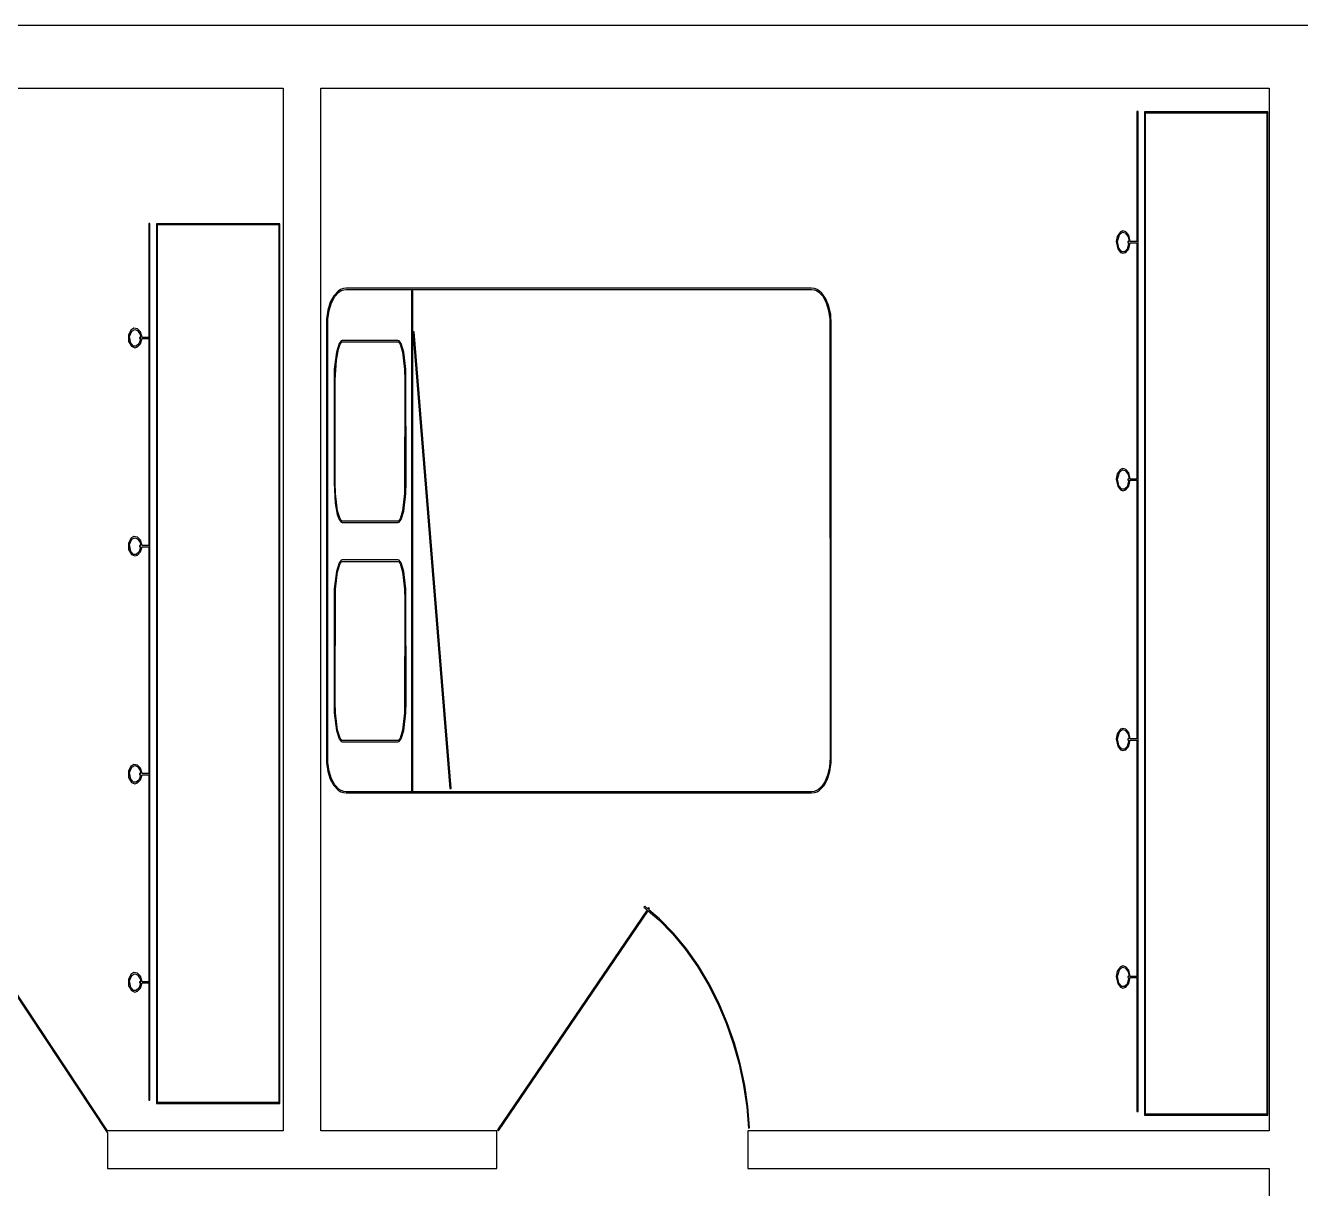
# Model space of a CAD drawing. Header units: metres. Extents: x -12.3 to 21.7, y -8.9 to 7.5.
# Drawn here: x -6.2 to -1.12, y 2.82 to 7.45 of the extents above; entities that cross this region are included whole.
import ezdxf

# ---------------------------------------------------------------- set-up
doc = ezdxf.new("R2010")
doc.units = ezdxf.units.M

msp = doc.modelspace()

# ---------------------------------------------------------------- linework, layer by layer
for p, q in [((10.35, 7.45), (-12.35, 7.45)), ((-8.95, 7.2), (-5.17499, 7.2)), ((-5.17499, 7.2), (-5.17499, 3.04999)), ((-5.02499, 3.04999), (-5.02499, 7.2)), ((-5.02499, 7.2), (-1.25, 7.2)), ((-1.25, 7.2), (-1.25, 3.04999)), ((-1.77151, 7.10741), (-1.77652, 7.10741)), ((-1.77652, 7.10741), (-1.77652, 6.59026)), ((-1.77151, 3.12691), (-1.77151, 7.10741)), ((-1.25493, 7.1057), (-1.74561, 7.1057)), ((-1.74561, 7.1057), (-1.74561, 3.11293)), ((-1.74208, 3.11647), (-1.74208, 7.10216)), ((-1.74208, 7.10216), (-1.25845, 7.10216)), ((-1.25845, 7.10216), (-1.25845, 3.11647)), ((-1.25493, 3.11293), (-1.25493, 7.1057)), ((-5.70589, 6.66203), (-5.71089, 6.66203)), ((-5.71089, 6.66203), (-5.71089, 6.20857)), ((-5.70589, 3.17186), (-5.70589, 6.66203)), ((-5.18929, 6.66098), (-5.67998, 6.66098)), ((-5.67998, 6.66098), (-5.67998, 3.15916)), ((-5.67644, 3.16269), (-5.67644, 6.65744)), ((-5.67644, 6.65744), (-5.19283, 6.65744)), ((-5.19283, 6.65744), (-5.19283, 3.16269)), ((-5.18929, 3.15916), (-5.18929, 6.66098)), ((-1.85457, 6.61038), (-1.85846, 6.59026)), ((-1.84186, 6.62845), (-1.85457, 6.61038)), ((-1.85345, 6.59023), (-1.84602, 6.61632)), ((-1.84602, 6.61632), (-1.83429, 6.62677)), ((-1.83223, 6.63205), (-1.84186, 6.62845)), ((-1.83429, 6.62677), (-1.82339, 6.62425)), ((-1.82069, 6.62845), (-1.83223, 6.63205)), ((-1.82339, 6.62425), (-1.81134, 6.60847)), ((-1.80884, 6.61487), (-1.82069, 6.62845)), ((-1.81134, 6.60847), (-1.80772, 6.59026)), ((-1.80272, 6.59026), (-1.80884, 6.61487)), ((-1.85846, 6.59026), (-1.85257, 6.56146)), ((-1.84802, 6.56352), (-1.85345, 6.59023)), ((-1.85257, 6.56146), (-1.84186, 6.54691)), ((-1.83647, 6.54936), (-1.84802, 6.56352)), ((-1.82632, 6.5495), (-1.83647, 6.54936)), ((-1.81555, 6.55962), (-1.82632, 6.5495)), ((-1.82069, 6.54691), (-1.80884, 6.56146)), ((-1.80797, 6.58426), (-1.81555, 6.55962)), ((-1.80772, 6.59026), (-1.81258, 6.59026)), ((-1.81258, 6.59026), (-1.81258, 6.58525)), ((-1.81258, 6.58525), (-1.80797, 6.58426)), ((-1.80884, 6.56146), (-1.80292, 6.58525)), ((-1.80292, 6.58525), (-1.77652, 6.58525)), ((-1.77652, 6.59026), (-1.80272, 6.59026)), ((-1.77652, 6.58525), (-1.77652, 5.64473)), ((-1.84186, 6.54691), (-1.83223, 6.54324)), ((-1.83223, 6.54324), (-1.82069, 6.54691)), ((-4.94655, 6.39914), (-4.9566, 6.39281)), ((-4.93571, 6.40312), (-4.94655, 6.39914)), ((-4.94435, 6.39465), (-4.93454, 6.39827)), ((-4.92453, 6.4045), (-4.93571, 6.40312)), ((-4.93454, 6.39827), (-4.92422, 6.39951)), ((-3.07155, 6.4045), (-4.92453, 6.4045)), ((-4.92422, 6.39951), (-3.07185, 6.39951)), ((-3.07185, 6.39951), (-3.06154, 6.39827)), ((-3.06036, 6.40312), (-3.07155, 6.4045)), ((-3.06154, 6.39827), (-3.05173, 6.39467)), ((-3.04951, 6.39914), (-3.06036, 6.40312)), ((-3.03947, 6.39281), (-3.04951, 6.39914)), ((-4.98773, 6.34834), (-4.99734, 6.317)), ((-4.99246, 6.31592), (-4.98311, 6.34645)), ((-4.97404, 6.37402), (-4.98773, 6.34834)), ((-4.98311, 6.34645), (-4.96994, 6.37115)), ((-4.9566, 6.39281), (-4.97404, 6.37402)), ((-4.96994, 6.37115), (-4.95357, 6.38884)), ((-4.95357, 6.38884), (-4.94435, 6.39465)), ((-4.6642, 6.39398), (-4.6642, 4.39992)), ((-4.65921, 6.39398), (-4.6642, 6.39398)), ((-4.65921, 4.39992), (-4.65921, 6.39398)), ((-3.05173, 6.39467), (-3.04251, 6.38884)), ((-3.04251, 6.38884), (-3.02612, 6.37115)), ((-3.0303, 6.38437), (-3.03947, 6.39281)), ((-3.01471, 6.36197), (-3.0303, 6.38437)), ((-3.02612, 6.37115), (-3.01297, 6.34645)), ((-3.00301, 6.3333), (-3.01471, 6.36197)), ((-3.01297, 6.34645), (-3.00362, 6.31592)), ((-4.99734, 6.317), (-5.0024, 6.28116)), ((-4.99741, 6.28081), (-4.99246, 6.31592)), ((-3.00362, 6.31592), (-2.99866, 6.28081)), ((-2.99561, 6.29956), (-3.00301, 6.3333)), ((-2.99301, 6.26201), (-2.99561, 6.29956)), ((-5.76993, 6.24486), (-5.78209, 6.237)), ((-5.75513, 6.24207), (-5.76993, 6.24486)), ((-5.0024, 6.28116), (-5.0024, 4.51645)), ((-4.99741, 4.51678), (-4.99741, 6.28081)), ((-2.99866, 6.28081), (-2.99802, 4.53564)), ((-2.99368, 4.51645), (-2.99301, 6.26201)), ((-5.78209, 6.237), (-5.79184, 6.21765)), ((-5.79184, 6.21765), (-5.79062, 6.19247)), ((-5.78764, 6.21259), (-5.77838, 6.23366)), ((-5.78256, 6.18564), (-5.78764, 6.21259)), ((-5.77838, 6.23366), (-5.7666, 6.24022)), ((-5.7666, 6.24022), (-5.75478, 6.23584)), ((-5.74326, 6.23015), (-5.75513, 6.24207)), ((-5.75478, 6.23584), (-5.74417, 6.2204)), ((-5.74239, 6.20343), (-5.7498, 6.1823)), ((-5.74214, 6.20857), (-5.74693, 6.20857)), ((-5.74693, 6.20857), (-5.74693, 6.20358)), ((-5.74693, 6.20358), (-5.74239, 6.20343)), ((-5.74417, 6.2204), (-5.74214, 6.20857)), ((-5.73714, 6.20857), (-5.74326, 6.23015)), ((-5.74326, 6.18333), (-5.73738, 6.20358)), ((-5.73738, 6.20358), (-5.71089, 6.20358)), ((-5.71089, 6.20857), (-5.73714, 6.20857)), ((-5.71089, 6.20358), (-5.71089, 5.37958)), ((-4.94458, 6.19447), (-4.95299, 6.18365)), ((-4.94006, 6.19589), (-4.94458, 6.19447)), ((-4.71857, 6.19589), (-4.94006, 6.19589)), ((-4.71404, 6.19447), (-4.71857, 6.19589)), ((-4.70563, 6.18365), (-4.71404, 6.19447)), ((-4.65422, 6.23112), (-4.65921, 6.2307)), ((-4.65921, 6.2307), (-4.51155, 4.41272)), ((-4.50656, 4.41312), (-4.65422, 6.23112)), ((-5.79062, 6.19247), (-5.77928, 6.17294)), ((-5.77112, 6.17339), (-5.78256, 6.18564)), ((-5.77928, 6.17294), (-5.76665, 6.16736)), ((-5.76054, 6.17349), (-5.77112, 6.17339)), ((-5.76665, 6.16736), (-5.75513, 6.17058)), ((-5.7498, 6.1823), (-5.76054, 6.17349)), ((-5.75513, 6.17058), (-5.74326, 6.18333)), ((-4.96346, 6.15027), (-4.97186, 6.08145)), ((-4.96361, 6.1181), (-4.95549, 6.16211)), ((-4.95299, 6.18365), (-4.96346, 6.15027)), ((-4.95549, 6.16211), (-4.94855, 6.18138)), ((-4.94855, 6.18138), (-4.94203, 6.19017)), ((-4.94203, 6.19017), (-4.71658, 6.19017)), ((-4.71658, 6.19017), (-4.71007, 6.18138)), ((-4.71007, 6.18138), (-4.70006, 6.14923)), ((-4.69516, 6.15027), (-4.70563, 6.18365)), ((-4.70006, 6.14923), (-4.69176, 6.08118)), ((-4.68677, 6.08145), (-4.69516, 6.15027)), ((-4.96802, 6.03993), (-4.96361, 6.1181)), ((-4.97186, 6.08145), (-4.97302, 6.03996)), ((-4.69176, 6.08118), (-4.6906, 6.03993)), ((-4.68561, 5.62903), (-4.68677, 6.08145)), ((-4.97302, 6.03996), (-4.97302, 5.62903)), ((-4.96802, 5.62907), (-4.96802, 6.03993)), ((-4.6906, 6.03993), (-4.69176, 5.58705)), ((-1.83223, 5.68652), (-1.84186, 5.68294)), ((-1.82069, 5.68294), (-1.83223, 5.68652)), ((-1.85457, 5.66486), (-1.85846, 5.64473)), ((-1.85846, 5.64473), (-1.85257, 5.61595)), ((-1.84186, 5.68294), (-1.85457, 5.66486)), ((-1.85345, 5.64471), (-1.84602, 5.67081)), ((-1.84802, 5.61801), (-1.85345, 5.64471)), ((-1.84602, 5.67081), (-1.83429, 5.68124)), ((-1.83429, 5.68124), (-1.82339, 5.67873)), ((-1.82339, 5.67873), (-1.81134, 5.66295)), ((-1.80884, 5.66934), (-1.82069, 5.68294)), ((-1.80797, 5.63875), (-1.81555, 5.61411)), ((-1.80772, 5.64473), (-1.81258, 5.64473)), ((-1.81258, 5.64473), (-1.81258, 5.63974)), ((-1.81258, 5.63974), (-1.80797, 5.63875)), ((-1.81134, 5.66295), (-1.80772, 5.64473)), ((-1.80272, 5.64473), (-1.80884, 5.66934)), ((-1.80884, 5.61594), (-1.80292, 5.63974)), ((-1.80292, 5.63974), (-1.77652, 5.63974)), ((-1.77652, 5.64473), (-1.80272, 5.64473)), ((-1.77652, 5.63974), (-1.77652, 4.61043)), ((-4.97302, 5.62903), (-4.96857, 5.549)), ((-4.96687, 5.58705), (-4.96802, 5.62907)), ((-4.95857, 5.51816), (-4.96687, 5.58705)), ((-4.69176, 5.58705), (-4.70006, 5.51816)), ((-4.69516, 5.51714), (-4.68677, 5.58678)), ((-4.68677, 5.58678), (-4.68561, 5.62903)), ((-1.85257, 5.61595), (-1.84186, 5.60139)), ((-1.83647, 5.60385), (-1.84802, 5.61801)), ((-1.84186, 5.60139), (-1.83223, 5.59772)), ((-1.82632, 5.60399), (-1.83647, 5.60385)), ((-1.83223, 5.59772), (-1.82069, 5.60139)), ((-1.81555, 5.61411), (-1.82632, 5.60399)), ((-1.82069, 5.60139), (-1.80884, 5.61594)), ((-4.96857, 5.549), (-4.96031, 5.50386)), ((-4.96031, 5.50386), (-4.95299, 5.48354)), ((-4.94855, 5.48581), (-4.95857, 5.51816)), ((-4.95299, 5.48354), (-4.94458, 5.47269)), ((-4.94203, 5.47699), (-4.94855, 5.48581)), ((-4.71007, 5.48581), (-4.71658, 5.47699)), ((-4.71404, 5.47269), (-4.70563, 5.48354)), ((-4.70006, 5.51816), (-4.71007, 5.48581)), ((-4.70563, 5.48354), (-4.69516, 5.51714)), ((-4.94458, 5.47269), (-4.94006, 5.47127)), ((-4.71658, 5.47699), (-4.94203, 5.47699)), ((-4.94006, 5.47127), (-4.71857, 5.47127)), ((-4.71857, 5.47127), (-4.71404, 5.47269)), ((-5.78209, 5.408), (-5.79184, 5.38866)), ((-5.79184, 5.38866), (-5.79062, 5.36348)), ((-5.78764, 5.38359), (-5.77838, 5.40466)), ((-5.78256, 5.35664), (-5.78764, 5.38359)), ((-5.76993, 5.41586), (-5.78209, 5.408)), ((-5.77838, 5.40466), (-5.7666, 5.41122)), ((-5.75513, 5.41309), (-5.76993, 5.41586)), ((-5.7666, 5.41122), (-5.75478, 5.40685)), ((-5.74326, 5.40115), (-5.75513, 5.41309)), ((-5.75478, 5.40685), (-5.74417, 5.3914)), ((-5.74417, 5.3914), (-5.74214, 5.37958)), ((-5.73714, 5.37958), (-5.74326, 5.40115)), ((-5.79062, 5.36348), (-5.77928, 5.34396)), ((-5.77112, 5.34439), (-5.78256, 5.35664)), ((-5.77928, 5.34396), (-5.76665, 5.33836)), ((-5.76054, 5.3445), (-5.77112, 5.34439)), ((-5.76665, 5.33836), (-5.75513, 5.34158)), ((-5.7498, 5.3533), (-5.76054, 5.3445)), ((-5.75513, 5.34158), (-5.74326, 5.35434)), ((-5.74239, 5.37444), (-5.7498, 5.3533)), ((-5.74214, 5.37958), (-5.74693, 5.37958)), ((-5.74693, 5.37958), (-5.74693, 5.37459)), ((-5.74693, 5.37459), (-5.74239, 5.37444)), ((-5.74326, 5.35434), (-5.73738, 5.37459)), ((-5.73738, 5.37459), (-5.71089, 5.37459)), ((-5.71089, 5.37958), (-5.73714, 5.37958)), ((-5.71089, 5.37459), (-5.71089, 4.47266)), ((-4.95299, 5.31041), (-4.96346, 5.27681)), ((-4.95857, 5.27577), (-4.94855, 5.30812)), ((-4.94458, 5.32124), (-4.95299, 5.31041)), ((-4.94855, 5.30812), (-4.94203, 5.31696)), ((-4.94006, 5.32268), (-4.94458, 5.32124)), ((-4.94203, 5.31696), (-4.71658, 5.31694)), ((-4.71857, 5.32268), (-4.94006, 5.32268)), ((-4.71404, 5.32124), (-4.71857, 5.32268)), ((-4.71658, 5.31694), (-4.71008, 5.30812)), ((-4.70563, 5.31041), (-4.71404, 5.32124)), ((-4.71008, 5.30812), (-4.70006, 5.27577)), ((-4.69516, 5.27681), (-4.70563, 5.31041)), ((-4.96346, 5.27681), (-4.97186, 5.20717)), ((-4.96687, 5.20688), (-4.95857, 5.27577)), ((-4.70006, 5.27577), (-4.69176, 5.20688)), ((-4.68677, 5.20717), (-4.69516, 5.27681)), ((-4.97186, 5.20717), (-4.97302, 5.1649)), ((-4.96802, 4.75583), (-4.96687, 5.20688)), ((-4.69176, 5.20688), (-4.6906, 5.16487)), ((-4.68561, 4.7558), (-4.68677, 5.20717)), ((-4.97302, 5.1649), (-4.97186, 4.71355)), ((-4.6906, 5.16487), (-4.69176, 4.71382)), ((-4.96687, 4.71382), (-4.96802, 4.75583)), ((-4.68677, 4.71355), (-4.68561, 4.7558)), ((-4.97186, 4.71355), (-4.96346, 4.64391)), ((-4.95857, 4.64493), (-4.96687, 4.71382)), ((-4.69176, 4.71382), (-4.70006, 4.64493)), ((-4.69516, 4.64391), (-4.68677, 4.71355)), ((-4.96346, 4.64391), (-4.95299, 4.61031)), ((-4.94855, 4.61258), (-4.95857, 4.64493)), ((-4.70006, 4.64493), (-4.71007, 4.61258)), ((-4.70563, 4.61031), (-4.69516, 4.64391)), ((-1.85457, 4.63055), (-1.85846, 4.61043)), ((-1.84186, 4.64864), (-1.85457, 4.63055)), ((-1.85345, 4.61041), (-1.84602, 4.63651)), ((-1.84602, 4.63651), (-1.83429, 4.64696)), ((-1.83223, 4.65222), (-1.84186, 4.64864)), ((-1.83429, 4.64696), (-1.82339, 4.64442)), ((-1.82069, 4.64864), (-1.83223, 4.65222)), ((-1.82339, 4.64442), (-1.81134, 4.62865)), ((-1.80884, 4.63504), (-1.82069, 4.64864)), ((-1.81134, 4.62865), (-1.80772, 4.61043)), ((-1.80272, 4.61043), (-1.80884, 4.63504)), ((-4.95299, 4.61031), (-4.94458, 4.59946)), ((-4.94203, 4.60376), (-4.94855, 4.61258)), ((-4.94458, 4.59946), (-4.94006, 4.59804)), ((-4.71658, 4.60376), (-4.94203, 4.60376)), ((-4.94006, 4.59804), (-4.71857, 4.59804)), ((-4.71857, 4.59804), (-4.71404, 4.59946)), ((-4.71007, 4.61258), (-4.71658, 4.60376)), ((-4.71404, 4.59946), (-4.70563, 4.61031)), ((-1.85846, 4.61043), (-1.85257, 4.58163)), ((-1.84802, 4.58371), (-1.85345, 4.61041)), ((-1.85257, 4.58163), (-1.84186, 4.56709)), ((-1.83647, 4.56955), (-1.84802, 4.58371)), ((-1.82632, 4.56969), (-1.83647, 4.56955)), ((-1.81555, 4.5798), (-1.82632, 4.56969)), ((-1.82069, 4.56709), (-1.80884, 4.58163)), ((-1.80797, 4.60445), (-1.81555, 4.5798)), ((-1.80772, 4.61043), (-1.81258, 4.61043)), ((-1.81258, 4.61043), (-1.81258, 4.60544)), ((-1.81258, 4.60544), (-1.80797, 4.60445)), ((-1.80884, 4.58163), (-1.80292, 4.60544)), ((-1.80292, 4.60544), (-1.77652, 4.60544)), ((-1.77652, 4.61043), (-1.80272, 4.61043)), ((-1.77652, 4.60544), (-1.77652, 3.66496)), ((-2.99802, 4.53564), (-3.00055, 4.49884)), ((-1.84186, 4.56709), (-1.83223, 4.56342)), ((-1.83223, 4.56342), (-1.82069, 4.56709)), ((-5.78209, 4.50108), (-5.79184, 4.48174)), ((-5.79184, 4.48174), (-5.79062, 4.45654)), ((-5.78764, 4.47665), (-5.77838, 4.49774)), ((-5.78256, 4.44971), (-5.78764, 4.47665)), ((-5.76993, 4.50893), (-5.78209, 4.50108)), ((-5.77838, 4.49774), (-5.7666, 4.5043)), ((-5.75513, 4.50615), (-5.76993, 4.50893)), ((-5.7666, 4.5043), (-5.75478, 4.49991)), ((-5.74326, 4.49423), (-5.75513, 4.50615)), ((-5.75478, 4.49991), (-5.74417, 4.48448)), ((-5.74239, 4.46751), (-5.7498, 4.44637)), ((-5.74214, 4.47266), (-5.74693, 4.47266)), ((-5.74693, 4.47266), (-5.74693, 4.46765)), ((-5.74693, 4.46765), (-5.74239, 4.46751)), ((-5.74417, 4.48448), (-5.74214, 4.47266)), ((-5.73714, 4.47266), (-5.74326, 4.49423)), ((-5.74326, 4.4474), (-5.73738, 4.46765)), ((-5.73738, 4.46765), (-5.71089, 4.46765)), ((-5.71089, 4.47266), (-5.73714, 4.47266)), ((-5.71089, 4.46765), (-5.71089, 3.64366)), ((-5.0024, 4.51645), (-4.99733, 4.48083)), ((-4.99246, 4.48193), (-4.99741, 4.51678)), ((-4.99733, 4.48083), (-4.98772, 4.44989)), ((-4.98311, 4.45181), (-4.99246, 4.48193)), ((-3.00836, 4.44989), (-2.99873, 4.48083)), ((-3.00055, 4.49884), (-3.00778, 4.4662)), ((-2.99873, 4.48083), (-2.99368, 4.51645)), ((-5.79062, 4.45654), (-5.77928, 4.43703)), ((-5.77112, 4.43745), (-5.78256, 4.44971)), ((-5.77928, 4.43703), (-5.76665, 4.43143)), ((-5.76054, 4.43756), (-5.77112, 4.43745)), ((-5.76665, 4.43143), (-5.75513, 4.43465)), ((-5.7498, 4.44637), (-5.76054, 4.43756)), ((-5.75513, 4.43465), (-5.74326, 4.4474)), ((-4.98772, 4.44989), (-4.97401, 4.42464)), ((-4.96994, 4.42755), (-4.98311, 4.45181)), ((-4.97401, 4.42464), (-4.95656, 4.40627)), ((-4.95357, 4.41026), (-4.96994, 4.42755)), ((-3.03395, 4.41797), (-3.04251, 4.41026)), ((-3.03952, 4.40627), (-3.02206, 4.42464)), ((-3.0191, 4.43887), (-3.03395, 4.41797)), ((-3.02206, 4.42464), (-3.00836, 4.44989)), ((-3.00778, 4.4662), (-3.0191, 4.43887)), ((-4.95656, 4.40627), (-4.9465, 4.40009)), ((-4.94435, 4.4046), (-4.95357, 4.41026)), ((-4.9465, 4.40009), (-4.93568, 4.39622)), ((-4.93454, 4.40109), (-4.94435, 4.4046)), ((-4.93568, 4.39622), (-4.92451, 4.3949)), ((-4.92422, 4.39989), (-4.93454, 4.40109)), ((-4.92451, 4.3949), (-3.07156, 4.3949)), ((-3.07185, 4.39989), (-4.92422, 4.39989)), ((-4.6642, 4.39992), (-4.65921, 4.39992)), ((-4.51155, 4.41272), (-4.50656, 4.41312)), ((-3.06154, 4.40109), (-3.07185, 4.39989)), ((-3.07156, 4.3949), (-3.06039, 4.39622)), ((-3.05173, 4.4046), (-3.06154, 4.40109)), ((-3.06039, 4.39622), (-3.04956, 4.40009)), ((-3.04251, 4.41026), (-3.05173, 4.4046)), ((-3.04956, 4.40009), (-3.03952, 4.40627)), ((-6.4619, 3.92731), (-5.87607, 3.04283)), ((-5.87482, 3.04999), (-6.45773, 3.93007)), ((-3.72661, 3.92938), (-4.3226, 3.05339)), ((-4.31847, 3.05058), (-3.72278, 3.92613)), ((-3.73607, 3.94394), (-3.73929, 3.94012)), ((-3.73929, 3.94012), (-3.72661, 3.92938)), ((-3.72379, 3.93353), (-3.73607, 3.94394)), ((-3.72084, 3.93787), (-3.72379, 3.93353)), ((-3.72278, 3.92613), (-3.67992, 3.88982)), ((-3.71671, 3.93506), (-3.72084, 3.93787)), ((-3.71996, 3.93028), (-3.71671, 3.93506)), ((-3.67651, 3.89348), (-3.71996, 3.93028)), ((-3.67992, 3.88982), (-3.62457, 3.83337)), ((-3.62085, 3.83672), (-3.67651, 3.89348)), ((-3.62457, 3.83337), (-3.57324, 3.77127)), ((-3.56927, 3.77429), (-3.62085, 3.83672)), ((-3.57324, 3.77127), (-3.52612, 3.70412)), ((-3.52193, 3.70683), (-3.56927, 3.77429)), ((-3.47903, 3.63498), (-3.52193, 3.70683)), ((-1.83223, 3.70674), (-1.84186, 3.70316)), ((-1.82069, 3.70316), (-1.83223, 3.70674)), ((-5.78209, 3.67209), (-5.79184, 3.65274)), ((-5.78764, 3.64767), (-5.77838, 3.66875)), ((-5.76993, 3.67993), (-5.78209, 3.67209)), ((-5.77838, 3.66875), (-5.7666, 3.67531)), ((-5.75513, 3.67715), (-5.76993, 3.67993)), ((-5.7666, 3.67531), (-5.75478, 3.67093)), ((-5.74326, 3.66524), (-5.75513, 3.67715)), ((-5.75478, 3.67093), (-5.74417, 3.65549)), ((-5.74417, 3.65549), (-5.74214, 3.64366)), ((-5.73714, 3.64366), (-5.74326, 3.66524)), ((-3.52612, 3.70412), (-3.48341, 3.63257)), ((-1.85457, 3.68507), (-1.85846, 3.66496)), ((-1.85846, 3.66496), (-1.85257, 3.63617)), ((-1.84186, 3.70316), (-1.85457, 3.68507)), ((-1.85345, 3.66493), (-1.84602, 3.69102)), ((-1.84802, 3.63823), (-1.85345, 3.66493)), ((-1.84602, 3.69102), (-1.83429, 3.70148)), ((-1.83429, 3.70148), (-1.82339, 3.69894)), ((-1.82339, 3.69894), (-1.81134, 3.68318)), ((-1.80884, 3.68956), (-1.82069, 3.70316)), ((-1.80797, 3.65897), (-1.81555, 3.63432)), ((-1.80772, 3.66496), (-1.81258, 3.66496)), ((-1.81258, 3.66496), (-1.81258, 3.65996)), ((-1.81258, 3.65996), (-1.80797, 3.65897)), ((-1.81134, 3.68318), (-1.80772, 3.66496)), ((-1.80272, 3.66496), (-1.80884, 3.68956)), ((-1.80884, 3.63617), (-1.80292, 3.65996)), ((-1.80292, 3.65996), (-1.77652, 3.65996)), ((-1.77652, 3.66496), (-1.80272, 3.66496)), ((-1.77652, 3.65996), (-1.77652, 3.12691)), ((-5.79184, 3.65274), (-5.79062, 3.62756)), ((-5.79062, 3.62756), (-5.77928, 3.60805)), ((-5.78256, 3.62073), (-5.78764, 3.64767)), ((-5.77112, 3.60847), (-5.78256, 3.62073)), ((-5.77928, 3.60805), (-5.76665, 3.60245)), ((-5.76054, 3.60858), (-5.77112, 3.60847)), ((-5.76665, 3.60245), (-5.75513, 3.60567)), ((-5.7498, 3.61739), (-5.76054, 3.60858)), ((-5.75513, 3.60567), (-5.74326, 3.61842)), ((-5.74239, 3.63852), (-5.7498, 3.61739)), ((-5.74214, 3.64366), (-5.74693, 3.64366)), ((-5.74693, 3.64366), (-5.74693, 3.63866)), ((-5.74693, 3.63866), (-5.74239, 3.63852)), ((-5.74326, 3.61842), (-5.73738, 3.63866)), ((-5.73738, 3.63866), (-5.71089, 3.63866)), ((-5.71089, 3.64366), (-5.73714, 3.64366)), ((-5.71089, 3.63866), (-5.71089, 3.17186)), ((-3.48341, 3.63257), (-3.44528, 3.55724)), ((-3.44075, 3.55934), (-3.47903, 3.63498)), ((-1.85257, 3.63617), (-1.84186, 3.62161)), ((-1.83647, 3.62407), (-1.84802, 3.63823)), ((-1.84186, 3.62161), (-1.83223, 3.61795)), ((-1.82632, 3.62421), (-1.83647, 3.62407)), ((-1.83223, 3.61795), (-1.82069, 3.62161)), ((-1.81555, 3.63432), (-1.82632, 3.62421)), ((-1.82069, 3.62161), (-1.80884, 3.63617)), ((-3.44528, 3.55724), (-3.41193, 3.47876)), ((-3.40726, 3.48058), (-3.44075, 3.55934)), ((-3.41193, 3.47876), (-3.38353, 3.39778)), ((-3.37875, 3.39929), (-3.40726, 3.48058)), ((-3.38353, 3.39778), (-3.36026, 3.31493)), ((-3.35541, 3.31613), (-3.37875, 3.39929)), ((-3.36026, 3.31493), (-3.34232, 3.23083)), ((-3.3374, 3.23172), (-3.35541, 3.31613)), ((-3.34232, 3.23083), (-3.32988, 3.14613)), ((-3.32491, 3.1467), (-3.3374, 3.23172)), ((-5.71089, 3.17186), (-5.70589, 3.17186)), ((-5.67998, 3.15916), (-5.18929, 3.15916)), ((-5.19283, 3.16269), (-5.67644, 3.16269)), ((-3.32988, 3.14613), (-3.32312, 3.06129)), ((-3.31813, 3.06169), (-3.32491, 3.1467)), ((-1.77652, 3.12691), (-1.77151, 3.12691)), ((-1.74561, 3.11293), (-1.25493, 3.11293)), ((-1.25845, 3.11647), (-1.74208, 3.11647)), ((-5.17499, 3.04999), (-5.87482, 3.04999)), ((-4.325, 3.04999), (-5.02499, 3.04999)), ((-4.325, 2.89999), (-4.325, 3.04999)), ((-4.3226, 3.05339), (-4.31847, 3.05058)), ((-1.25, 3.04999), (-3.325, 3.04999)), ((-3.325, 3.04999), (-3.325, 2.89999)), ((-3.32312, 3.06129), (-3.31813, 3.06169)), ((-5.87607, 3.04283), (-5.875, 3.04353)), ((-5.875, 3.04353), (-5.875, 2.89999)), ((-5.875, 2.89999), (-4.325, 2.89999)), ((-3.325, 2.89999), (-1.25, 2.89999)), ((-1.25, 2.89999), (-1.25, 1.39999))]:
    msp.add_line(p, q)

doc.saveas('drawing.dxf')
